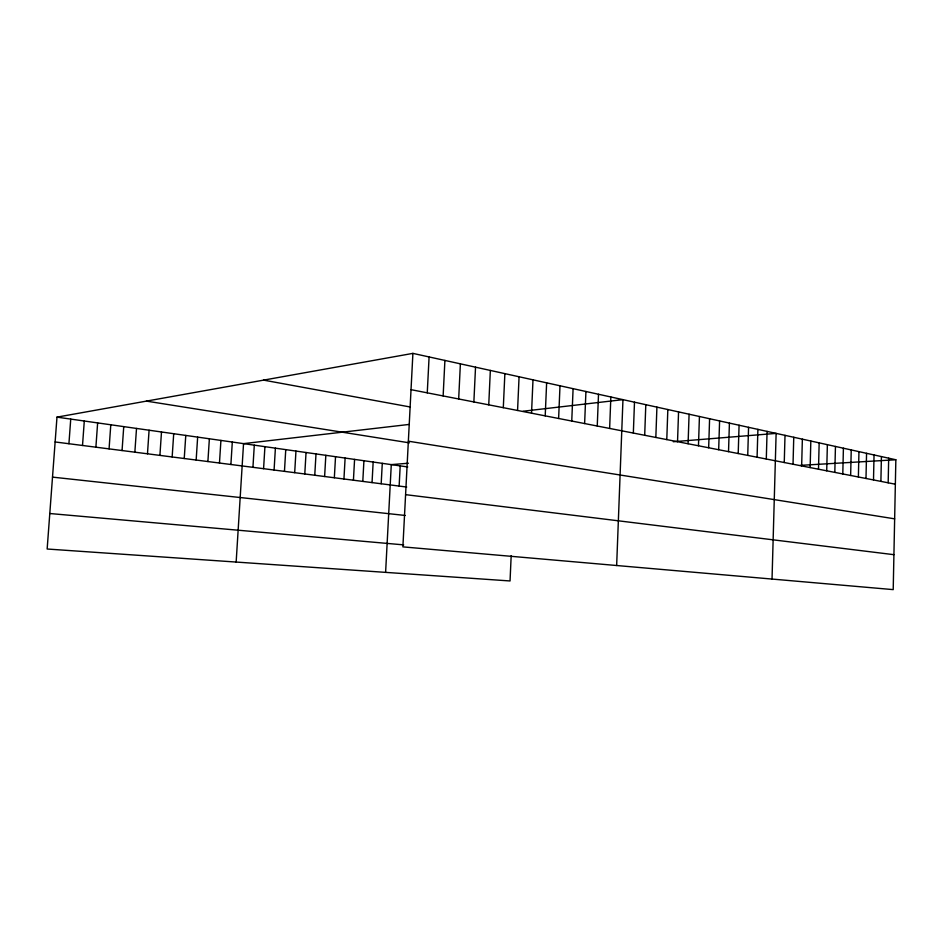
<?xml version="1.0" encoding="UTF-8"?>
<svg xmlns="http://www.w3.org/2000/svg" width="943" height="943" viewBox="0 0 943 943"><rect width="100%" height="100%" fill="white"/><g stroke="black" fill="none" stroke-linecap="round" stroke-linejoin="round"><path stroke-width="1.41" d="M880.892 481.39L881.422 456.589M888.176 482.804L888.683 458.192M895.85 459.76L893.21 589.623L402.885 546.881L412.904 353.377L895.85 459.76L800.242 465.37M858.378 476.993L858.955 451.638M865.992 478.478L866.558 453.312M873.501 479.94L874.043 454.962M834.814 472.396L835.451 446.463M842.794 473.952L843.407 448.208M850.645 475.484L851.234 449.941M801.656 465.913L802.363 439.167M810.143 467.575L810.827 441.029M818.5 469.201L819.161 442.868M826.716 470.816L827.365 444.683M772.034 579.061L776.124 433.391L673.278 441.737M784.258 462.518L785.012 435.348M793.028 464.239L793.758 437.269M757.088 457.214L757.901 429.371M766.294 459.017L767.083 431.399M728.526 451.65L729.41 423.101M738.204 453.536L739.076 425.222M747.728 455.386L748.565 427.32M698.468 445.78L699.435 416.5M708.664 447.772L709.596 418.739M718.684 449.717L719.592 420.932M677.534 441.689L678.559 411.891M688.084 443.752L689.085 414.213M655.833 437.458L656.917 407.128M666.784 439.591L667.833 409.533M616.651 565.517L622.958 399.643L523.176 411.219M633.342 433.061L634.486 402.189M644.694 435.277L645.802 404.677M597.249 426.024L598.51 394.257M609.638 428.44L610.852 396.979M571.753 421.038L573.096 388.657M584.625 423.56L585.933 391.486M545.207 415.863L546.634 382.834M558.621 418.48L560.001 385.781M531.534 413.187L532.995 379.829M503.303 407.682L504.87 373.628M517.566 410.464L519.074 376.764M511.177 555.663L510.045 580.959L47.15 549.015L56.981 417.136L412.904 353.377M473.869 401.942L475.531 367.169M488.745 404.842L490.348 370.434M443.139 395.942L444.907 360.426M458.675 398.972L460.384 363.833M427.262 392.842L429.089 356.937M385.604 572.377L391.286 464.616L408.437 463.225M399.137 486.069L400.197 465.877M362.796 481.401L363.927 460.726M372.049 482.592L373.157 462.046M381.184 483.759L382.28 463.331M334.341 477.759L335.531 456.695M343.947 478.985L345.114 458.062M353.425 480.199L354.58 459.406M314.762 475.248L315.999 453.925M324.616 476.51L325.83 455.316M284.456 471.359L285.753 449.634M294.688 472.667L295.961 451.084M304.789 473.964L306.039 452.51M263.58 468.683L264.924 446.676M274.083 470.027L275.403 448.161M230.894 464.498L232.308 442.043M236.151 562.063L243.542 443.634L409.262 424.421M252.936 467.315L254.304 445.167M207.896 461.54L209.37 438.778M219.471 463.025L220.921 440.416M184.239 458.51L185.771 435.43M196.156 460.043L197.653 437.116M159.909 455.386L161.489 431.988M172.156 456.966L173.712 433.721M134.861 452.18L136.511 428.44M147.473 453.795L149.088 430.22M109.07 448.868L110.791 424.786M122.06 450.542L123.745 426.625M82.513 445.473L84.292 421.014M95.891 447.182L97.636 422.912M68.922 443.729L70.737 419.093M49.802 513.522L403.698 544.877M52.513 477.123L405.219 515.467M405.596 494.651L893.917 554.684M55.13 441.961L406.692 487.036M56.981 417.136L407.73 466.95M408.366 441.194L894.648 518.839M146.424 401.117L409.403 442.845M263.58 380.123L410.24 406.999M411.03 389.671L895.355 484.207"/></g></svg>
